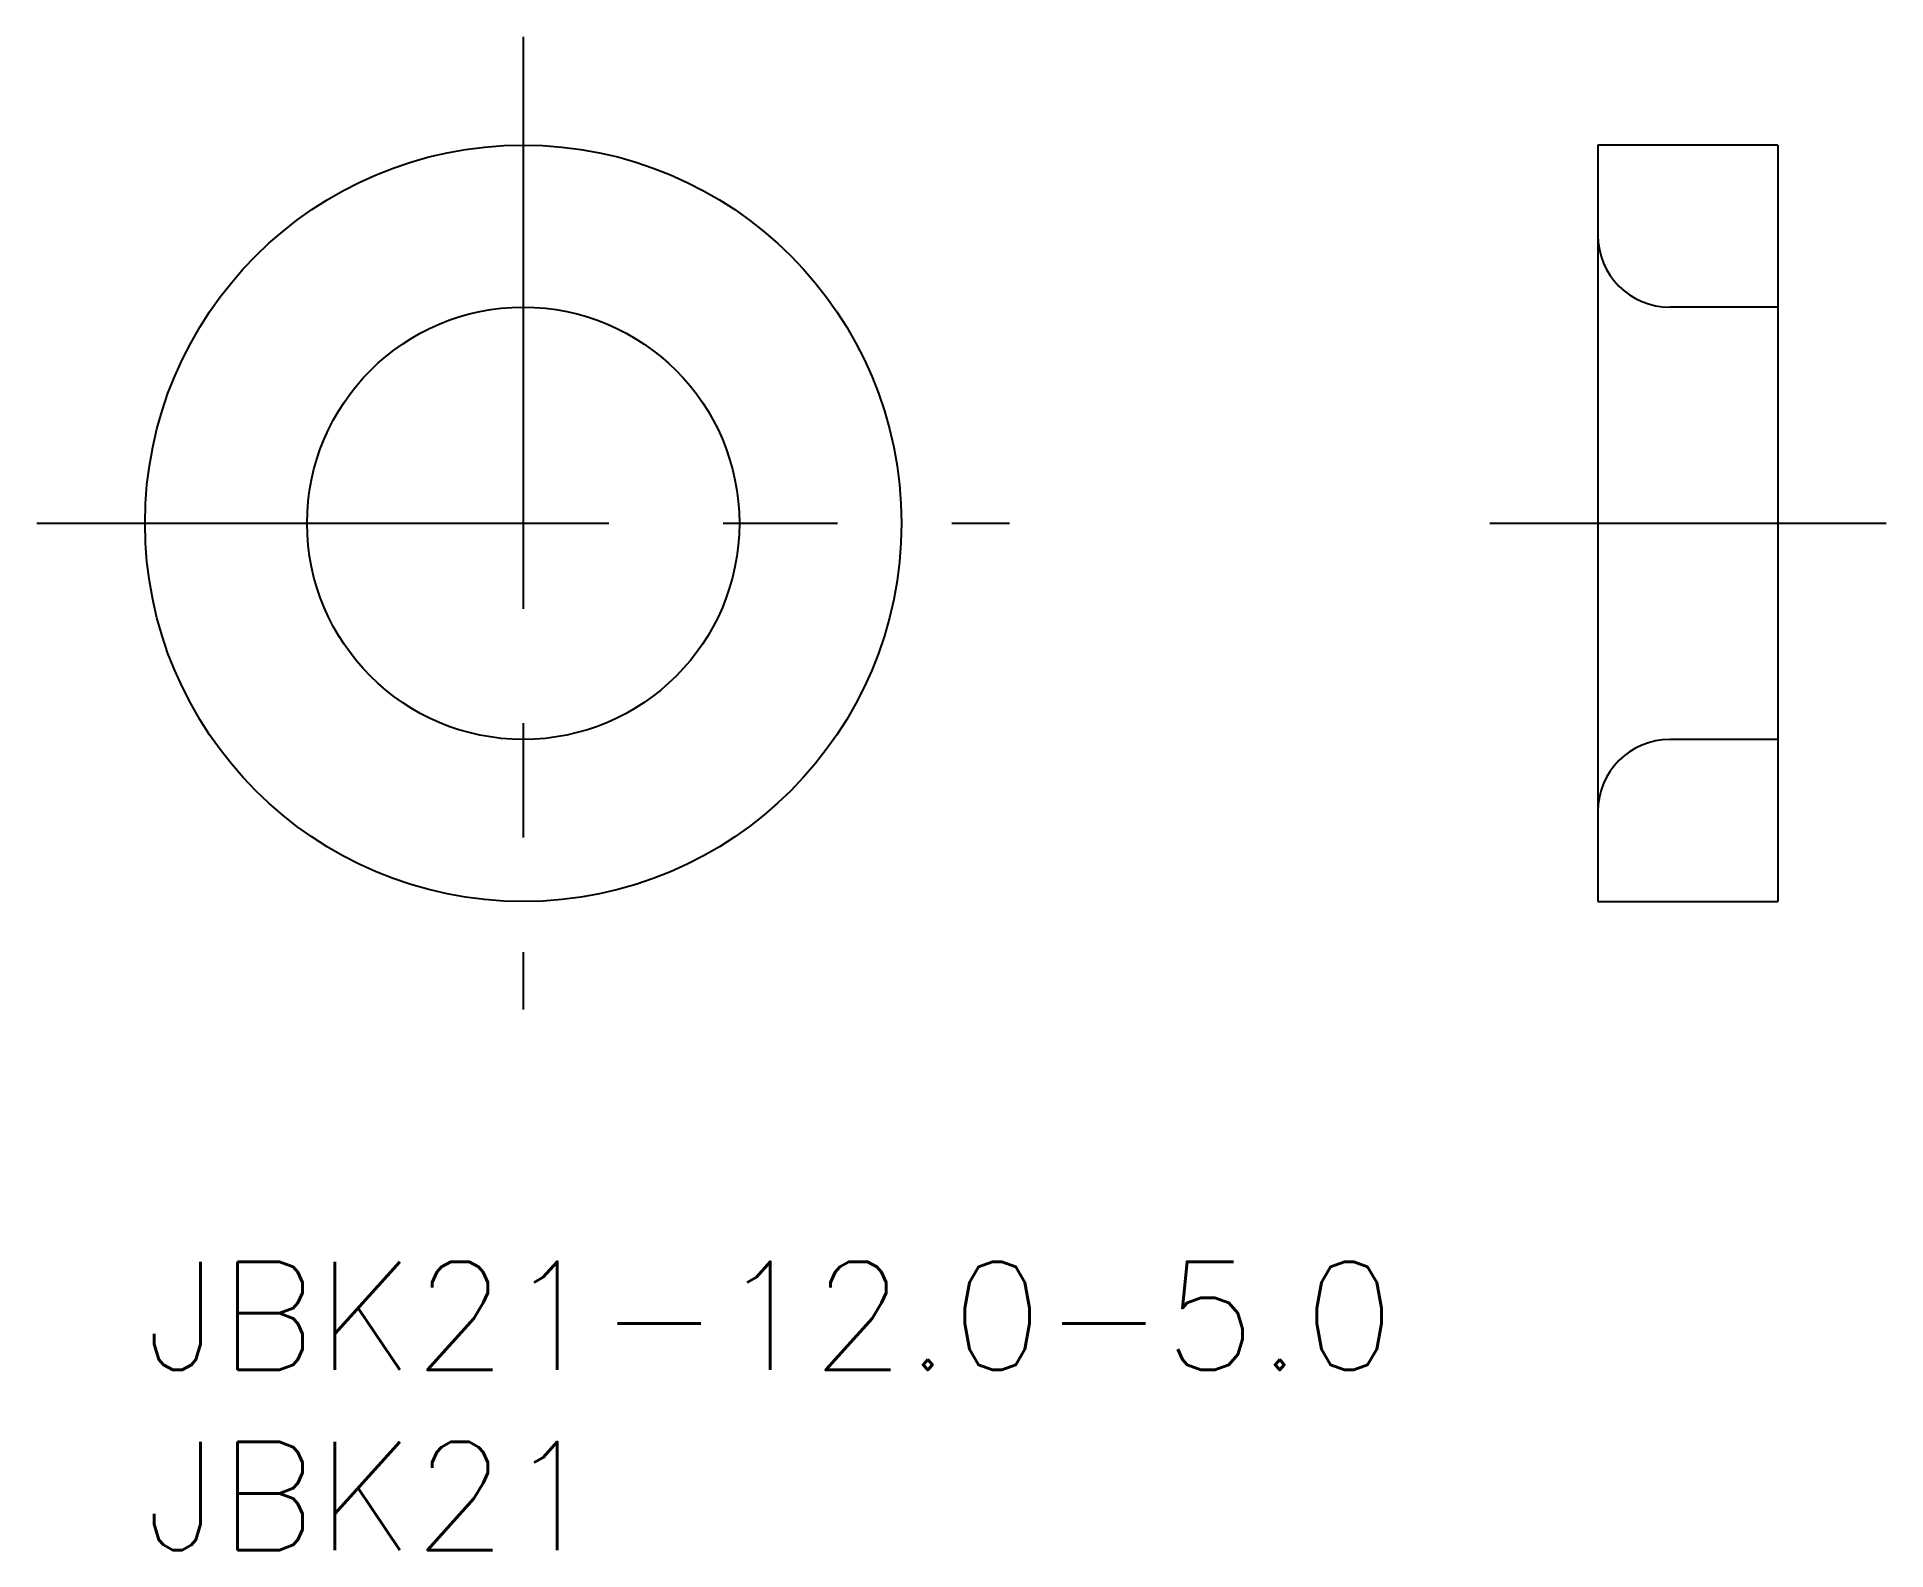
# Model space of a CAD drawing. Extents: x -3 to 48.3, y -8 to 34.
import ezdxf

# ---------------------------------------------------------------- set-up
doc = ezdxf.new("R2010")
doc.units = 0
doc.header["$LTSCALE"] = 0.5
doc.linetypes.add('CENTER', pattern=[50.8, 31.75, -6.35, 6.35, -6.35])
doc.linetypes.add('DASHED', pattern=[19.05, 12.7, -6.35])
for name, color, linetype in [('MSM_CENTER', 1, 'CENTER'), ('MSM_CONTINUOUS', 7, 'CONTINUOUS'), ('MSM_DASHED', 4, 'DASHED'), ('MSM_PART_NUMBER', 7, 'CONTINUOUS')]:
    doc.layers.add(name, color=color, linetype=linetype)
doc.styles.get("Standard").update_dxf_attribs({"font": 'txt.shx', "height": 3, "bigfont": 'bigfont.shx'})

# ---------------------------------------------------------------- blocks, each defined once
blk = doc.blocks.new('*U10')
at = {"layer": 'MSM_PART_NUMBER'}
blk.add_text('JBK21-12.0-5.0', height=3, dxfattribs=at).set_placement((0, -3))
blk = doc.blocks.new('*U11')
at = {"layer": 'MSM_PART_NUMBER'}
blk.add_text('JBK21', height=3, dxfattribs=at).set_placement((0, -8))

msp = doc.modelspace()

# ---------------------------------------------------------------- linework, layer by layer
at = {"layer": 'MSM_CENTER'}
for p, q in [((10.5, 34), (10.5, 7)), ((-3, 20.5), (24, 20.5)), ((37.334, 20.5), (48.334, 20.5))]:
    msp.add_line(p, q, dxfattribs=at)
at = {"layer": 'MSM_CONTINUOUS'}
for p, q in [((45.334, 31), (40.334, 31)), ((40.334, 31), (40.334, 10)), ((45.334, 31), (45.334, 10)), ((40.334, 10), (45.334, 10))]:
    msp.add_line(p, q, dxfattribs=at)
for radius in [10.5, 6]:
    msp.add_circle((10.5, 20.5), radius, dxfattribs=at)
at = {"layer": 'MSM_DASHED'}
for p, q in [((45.334, 26.5), (42.334, 26.5)), ((45.334, 14.5), (42.334, 14.5))]:
    msp.add_line(p, q, dxfattribs=at)
for centre, start, end in [((42.334, 28.5), 180, 270), ((42.334, 12.5), 90, 180)]:
    msp.add_arc(centre, 2, start, end, dxfattribs=at)

# ---------------------------------------------------------------- block references
at = {"layer": 'MSM_CONTINUOUS'}
for name in ['*U10', '*U11']:
    msp.add_blockref(name, (0, 0), dxfattribs=at)

doc.saveas('drawing.dxf')
